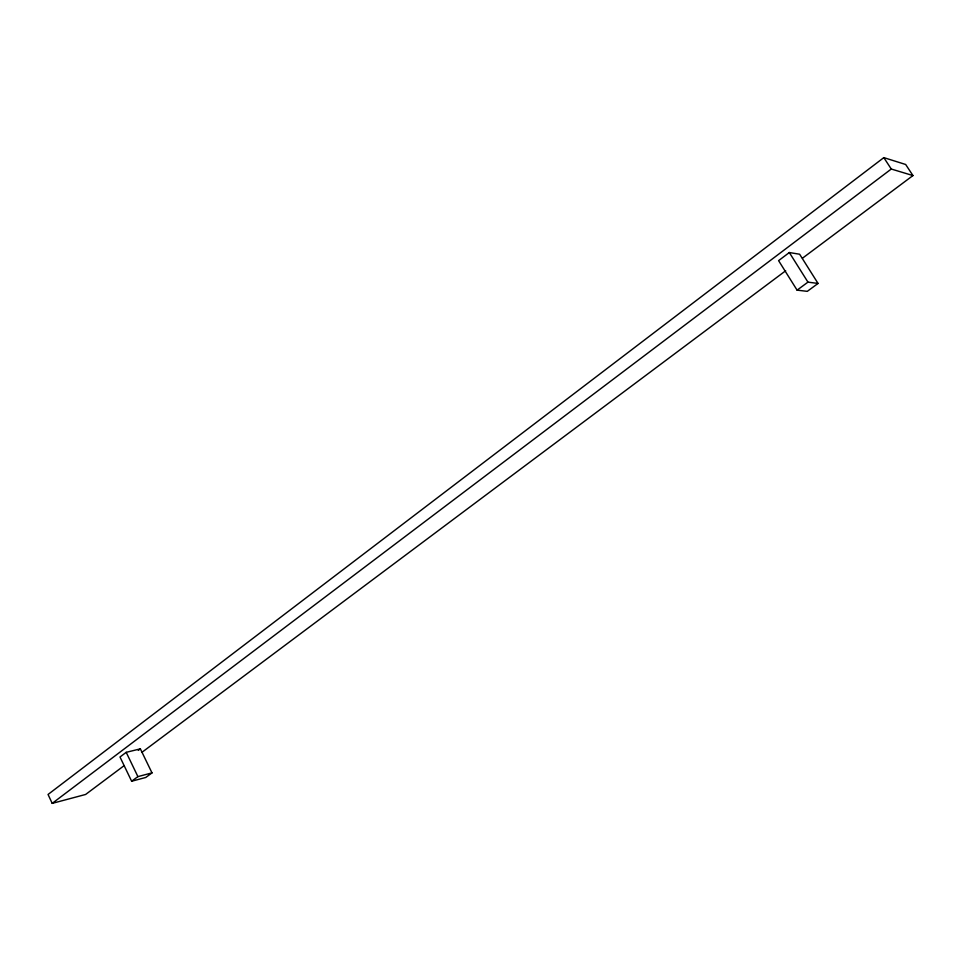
<?xml version="1.0" encoding="UTF-8"?>
<svg xmlns="http://www.w3.org/2000/svg" width="961" height="961" viewBox="0 0 961 961"><rect width="100%" height="100%" fill="white"/><g stroke="black" fill="none" stroke-linecap="round" stroke-linejoin="round"><path stroke-width="1.44" d="M802.483 258.197L912.95 175.563L905.67 164.487L883.82 157.628L48.05 794.471L52.206 803.372L85.625 794.459L124.041 765.713M52.206 803.372L891.279 169.028L912.95 175.563M126.203 752.331L119.993 757.004L131.645 781.233L145.76 777.473L151.994 772.884L140.354 748.847L126.203 752.331L137.903 776.608L151.994 772.884M789.329 252.539L778.59 260.635L797.089 290.15L807.288 291.351L818.051 283.447L799.624 254.221L789.329 252.539L807.949 282.138L818.051 283.447M138.288 750.397L140.354 748.847M142.06 752.235L785.666 270.774M131.645 781.233L137.903 776.608M797.089 290.15L807.949 282.138M883.82 157.628L891.279 169.028"/></g></svg>
